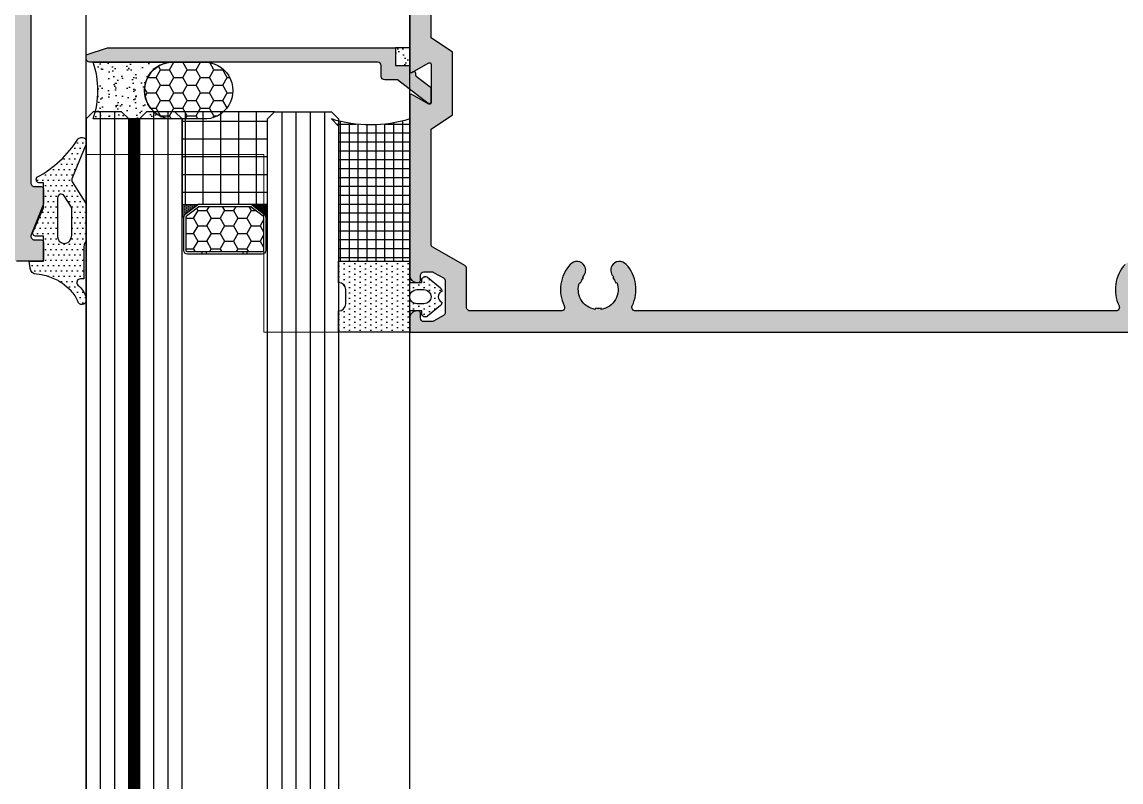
# Model space of a CAD drawing. Header units: millimetres. Extents: x 434053 to 1059003, y -2417481 to 936527.
# Drawn here: x 563154.7 to 563309.2, y -2238048.9 to -2237942 of the extents above; entities that cross this region are included whole.
import ezdxf

# ---------------------------------------------------------------- set-up
doc = ezdxf.new("R2010")
doc.units = ezdxf.units.MM
doc.header["$LTSCALE"] = 1000
doc.header["$MEASUREMENT"] = 0
doc.linetypes.add('DOTE', pattern=[2.4200000000000004, 2, -0.2, 0.02, -0.2])
doc.linetypes.add('HIDDEN', pattern=[9.524999999999999, 6.35, -3.175])
doc.layers.add('A-DETL-0001', color=4, linetype='Continuous', lineweight=15)
for name, color, linetype in [('DOTE', 16, 'DOTE'), ('ELASTOMER', 6, 'Continuous'), ('ELASTOMER-V', 241, 'Continuous'), ('EXTRUSION-V', 141, 'Continuous'), ('EXTRUSION1', 4, 'Continuous'), ('GLASS', 1, 'Continuous'), ('GLASS-V', 11, 'Continuous'), ('SFC-ELASTOMER', 6, 'Continuous'), ('SFC-ELASTOMER-V', 241, 'Continuous'), ('SILICONE', 8, 'Continuous'), ('SILICONE-V', 9, 'Continuous'), ('型材断面填充', 254, 'Continuous')]:
    doc.layers.add(name, color=color, linetype=linetype)

# ---------------------------------------------------------------- blocks, each defined once
blk = doc.blocks.new('20211008-LC04')
at = {"layer": '型材断面填充', "linetype": 'ByBlock'}
h = blk.add_hatch(color=256, dxfattribs=at)
edge = h.paths.add_edge_path(flags=16)
edge.add_line((139.7340438328574, 22.50000195260873), (139.7340438328574, -22.50000195260145))
edge.add_arc((139.2340438328574, -22.50000195260145), 0.5, -90, 0, ccw=False)
edge.add_line((139.2340438328574, -23.00000195260145), (2.5, -23.00000195260145))
edge.add_arc((2.5, -22.50000195260145), 0.5, 180, 270, ccw=False)
edge.add_line((2, -22.50000195260145), (2, 22.50000195260873))
edge.add_arc((2.5, 22.50000195260873), 0.5, 90, 180, ccw=False)
edge.add_line((2.5, 23.00000195260873), (139.2340438328574, 23.00000195260873))
edge.add_arc((139.2340438328574, 22.50000195260873), 0.5, 0, 90, ccw=False)
edge = h.paths.add_edge_path()
edge.add_line((143.6999999999425, 37.00000195266693), (142.7385164807092, 37.00000195255052))
edge.add_arc((142.7385164806874, 36.50000195257599), 0.4999999999745341, 89.99999999749872, 201.8014094837972)
edge.add_line((142.2742781352608, 36.31430661442937), (143.9785430072698, 32.05364443446524))
edge.add_arc((143.6999999999789, 31.94222723151688), 0.3000000000391237, 5.558376869885251e-09, 21.801409492028824, ccw=False)
edge.add_line((144.0000000000182, 31.94222723154598), (144.0000000000036, 29.79999695261722))
edge.add_arc((143.6999999999716, 29.79999695260267), 0.3000000000320142, -89.99999999444162, 2.7791884349426255e-09, ccw=False)
edge.add_line((143.7000000000007, 29.49999695257065), (142.7330229671097, 29.49999695262886))
edge.add_arc((142.7330229670806, 28.99999695261795), 0.5000000000109139, 89.99999999666495, 183.66193703806)
edge.add_line((142.2340438328574, 28.96806227523848), (142.2340438328574, 3.499999999934516))
edge.add_arc((142.7340438328574, 3.499999999934516), 0.5, 180, 270)
edge.add_line((142.7340438328574, 2.999999999934516), (154.9999999999964, 2.999999999938154))
edge.add_line((154.9999999999964, 2.999999999938154), (154.9999999999891, 5.499999999938154))
edge.add_line((154.9999999999891, 5.499999999938154), (152.799999999992, 5.499999999909051))
edge.add_arc((152.8000000000065, 5.799999999926513), 0.3000000000174623, 180, 269.99999999722075, ccw=False)
edge.add_line((152.4999999999891, 5.799999999926513), (152.4999999999891, 6.735424868817063))
edge.add_arc((152.7999999999847, 6.735424868824339), 0.2999999999956344, 97.18075578131072, 180.0000000013896, ccw=False)
edge.add_line((152.7624999999862, 7.033071891313739), (156.4374999999745, 7.496078370753821))
edge.add_arc((156.4999999999891, 6.999999999930878), 0.5000000000001641, 1.6675016922818031e-09, 97.18075578313659, ccw=False)
edge.add_line((156.9999999999891, 6.99999999994543), (156.9999999999964, 2.49999999994543))
edge.add_line((156.9999999999964, 2.49999999994543), (177.9999999999964, 2.499999999996362))
edge.add_line((177.9999999999964, 2.499999999996362), (177.9999999999891, 4.999999999996362))
edge.add_line((177.9999999999891, 4.999999999996362), (175.299999999992, 4.999999999996362))
edge.add_arc((175.2999999999847, 5.299999999991996), 0.2999999999956344, 180.0000000013896, 270.0000000013896, ccw=False)
edge.add_line((174.9999999999891, 5.29999999998472), (174.9999999999891, 6.231671842684591))
edge.add_arc((175.299999999992, 6.231671842702781), 0.3000000000029104, 96.37937020970242, 180.000000003474, ccw=False)
edge.add_line((175.2666666666519, 6.529814239704137), (179.4444446228626, 6.996904014962638))
edge.add_arc((179.4999999999745, 6.499999999996362), 0.5000000000156489, 8.33779267850332e-10, 96.37934963270061, ccw=False)
edge.add_line((179.9999999999891, 6.500000000003638), (179.9999999999964, 1.000000000003638))
edge.add_arc((179.0000000000036, 0.999999999996362), 0.999999999992724, -89.99999999958311, 4.16889633925166e-10, ccw=False)
edge.add_line((179.0000000000109, 3.637978807091713e-12), (142.7340438328429, 3.637978807091713e-12))
edge.add_arc((142.7340438328429, -0.499999999996362), 0.5, 90, 180)
edge.add_line((142.2340438328429, -0.499999999996362), (142.2340438328574, -28.9680622752312))
edge.add_arc((142.7330229670806, -28.99999695261067), 0.500000000009456, 176.33806296194, 270.0000000033351)
edge.add_line((142.7330229671097, -29.49999695262159), (143.7000000000007, -29.49999695256338))
edge.add_arc((143.6999999999716, -29.79999695259539), 0.3000000000320142, -2.7791884349426255e-09, 89.99999999444162, ccw=False)
edge.add_line((144.0000000000036, -29.79999695260994), (144.0000000000182, -31.94222723153871))
edge.add_arc((143.6999999999825, -31.94222723150961), 0.3000000000356522, 338.19859050771316, 359.99999999444157, ccw=False)
edge.add_line((143.9785430072698, -32.05364443445796), (142.2742781352608, -36.31430661442209))
edge.add_arc((142.7385164806874, -36.50000195256871), 0.499999999973781, 158.1985905162028, 270.0000000025013)
edge.add_line((142.7385164807092, -37.00000195254324), (143.6999999999425, -37.00000195265966))
edge.add_arc((143.6999999999935, -37.30000195265529), 0.2999999999956344, 1.2506518487498397e-08, 90.00000000972727, ccw=False)
edge.add_line((143.9999999999891, -37.30000195258981), (144.0000000000182, -39.70000195259854))
edge.add_arc((143.7000000000189, -39.70000195260218), 0.2999999999992724, -90.0000000006948, 6.947971087356564e-10, ccw=False)
edge.add_line((143.7000000000153, -40.00000195260145), (140.2340438328611, -40.00000195260145))
edge.add_arc((140.2340438328611, -39.50000195260145), 0.5, 180, 270, ccw=False)
edge.add_line((139.7340438328611, -39.50000195260145), (139.7340438328574, -25.50000195259054))
edge.add_arc((139.2340438328574, -25.50000195259054), 0.5, 0, 90)
edge.add_line((139.2340438328574, -25.00000195259054), (0, -25.00000195260145))
edge.add_line((0, -25.00000195260145), (0, 25.00000195260873))
edge.add_line((0, 25.00000195260873), (139.2340438328647, 25.00000195260873))
edge.add_arc((139.2340438328647, 25.50000195260873), 0.5, 270, 360)
edge.add_line((139.7340438328647, 25.50000195260873), (139.7340438328611, 39.50000195260145))
edge.add_arc((140.2340438328611, 39.50000195260145), 0.5, 90, 180, ccw=False)
edge.add_line((140.2340438328611, 40.00000195260145), (143.7000000000153, 40.00000195260873))
edge.add_arc((143.7000000000189, 39.70000195260945), 0.2999999999992724, -6.947971087356564e-10, 90.0000000006948, ccw=False)
edge.add_line((144.0000000000182, 39.70000195260582), (143.9999999999891, 37.30000195259709))
edge.add_arc((143.6999999999935, 37.30000195266257), 0.2999999999956344, 269.9999999902727, 359.99999998749354, ccw=False)
at = {"color": 0, "linetype": 'ByBlock'}
blk.add_lwpolyline([(142.2340438328429, -0.499999999996362), (142.2340438328574, -28.9680622752312, 0.4330595391105082), (142.7330229671097, -29.49999695262159), (143.7000000000007, -29.49999695256338, -0.4142135623588882), (144.0000000000036, -29.79999695260994), (144.0000000000182, -31.94222723153871, -0.09541457240141751), (143.9785430072698, -32.05364443445796), (142.2742781352608, -36.31430661442209, 0.5305984520671994), (142.7385164807092, -37.00000195254324), (143.6999999999425, -37.00000195265966, -0.4142135623588878), (143.9999999999891, -37.30000195258981), (144.0000000000182, -39.70000195259854, -0.4142135623801987), (143.7000000000153, -40.00000195260145), (140.2340438328611, -40.00000195260145, -0.4142135623729884)], format="xyb", dxfattribs=at)
blk = doc.blocks.new('1902-190121-05')
at = {"layer": 'SFC-ELASTOMER-V'}
h = blk.add_hatch(dxfattribs=at)
h.set_pattern_fill('DOTS', color=256, scale=12, style=0)
h.set_pattern_definition([(0, (-98970.10255684076, 48449.73687001361), (0.375, 0.75), [0, -0.75])])
edge = h.paths.add_edge_path(flags=16)
edge.add_arc((2.999999999985448, 3.791658648551673), 1.000000000015246, 340.0515564116253, 360.0000000004169)
edge.add_line((4, 3.791658648558951), (4, 7.216346523804531))
edge.add_arc((3, 7.216346523804531), 1, 0, 32.51252295697732)
edge.add_line((3.843273989798035, 7.753830456713329), (2.921636994899017, 9.199813226143304))
edge.add_arc((2.5, 8.931071259692542), 0.4999999999992967, 32.51252295662578, 180)
edge.add_line((2, 8.931071259692542), (2, 3.445267455579597))
edge.add_arc((2.945267455579596, 3.445267455586872), 0.9452674555795963, 180.0000000004409, 344.0436198039462)
edge.add_arc((7.699999999938881, 2.085786437615751), 3.999999999945567, 160.0515564106914, 164.0436198036153, ccw=False)
edge = h.paths.add_edge_path()
edge.add_line((5.700274632123183, -2.5), (5.200274632123182, -2.5))
edge.add_arc((5.200274632123182, -3), 0.5, 90, 226.5750977282379)
edge.add_line((4.856573014825698, -3.363137987907975), (5.062209703814004, -3.557768307342484))
edge.add_arc((2.810392732513719, -5.996731531093245), 3.319521242445166, 16.082535006494084, 47.284695968269205, ccw=False)
edge.add_line((6, -5.077151867197244), (6, -5.527873661361808))
edge.add_arc((5.410320230555952, -5.495178773468069), 0.5905854605270673, 194.2601061977674, 356.8264757791229, ccw=False)
edge.add_arc((1.382684606796829, -6.820965289363812), 3.651283331540185, 18.86014357712771, 46.15869214434805)
edge.add_line((3.911794761312193, -4.18743689697294), (2.694840154203119, -3.144319681021444))
edge.add_arc((6.849778326155501, 3.942639481640071), 8.215138549408584, 234.2773992741729, 239.61778233818382, ccw=False)
edge.add_line((2.053275226047844, -2.726847709789581), (0.4342153403558768, -2.061742001620586))
edge.add_arc((-1.814379726623883, -11.80565395856683), 9.999999999998288, 77.00538320812723, 85.15038797391819)
edge.add_arc((-0.8844323758821699, -0.8450336328387493), 0.9999999999970132, 188.5307656098657, 265.15038797390406, ccw=False)
edge.add_line((-1.873368728745844, -0.9933740857668452), (-2.022374841617419, 0))
edge.add_line((-2.022374841617419, 0), (0, 0))
edge.add_line((0, 0), (0, 3.5))
edge.add_line((0, 3.5), (-1, 3.5))
edge.add_arc((-1, 4), 0.5, 157.3801350519596, 270, ccw=False)
edge.add_line((-1.461538461531745, 4.192307692304892), (0, 7.5))
edge.add_line((0, 7.5), (0, 11))
edge.add_line((0, 11), (-0.5, 11))
edge.add_arc((-0.5, 11.5), 0.5, 143.130102353489, 270, ccw=False)
edge.add_arc((-8.48604476766195, 25.71938799749478), 15.85236378089338, 298.5903152219879, 327.3087335570696)
edge.add_arc((5.275992096416302, 16.88727938233205), 0.5000000004721561, 89.99999989828092, 147.308733456111, ccw=False)
edge.add_line((5.275992097303967, 17.38727938281227), (5.5, 17.38727938281227))
edge.add_arc((5.5, 16.88727938281227), 0.5, 0, 90, ccw=False)
edge.add_line((6, 16.88727938281227), (6, 16.57181067422061))
edge.add_arc((5.499999999985448, 16.57181067423517), 0.500000000014552, 337.765229581395, 359.9999999983325, ccw=False)
edge.add_line((5.962820559259852, 16.3826093795069), (4.010239718350931, 11.60624377280328))
edge.add_arc((4.473060277596232, 11.41704247808229), 0.4999999999842318, 157.7652295809047, 212.5125229568189)
edge.add_line((4.051423282711767, 11.14830051163881), (5.921636994899018, 8.214068468187177))
edge.add_arc((5.5, 7.945326501729141), 0.5000000000032073, -8.33779267850332e-10, 32.51252295732888, ccw=False)
edge.add_line((6, 7.945326501721864), (6, 2.985786437631758))
edge.add_arc((5.5, 2.985786437639034), 0.5, 323.13010235348895, 359.9999999991662, ccw=False)
edge.add_arc((6.700000000011643, 2.08578643763758), 1.000000000013095, 143.1301023548229, 180.0000000004169)
edge.add_line((5.699999999997088, 2.085786437630304), (5.699999999997088, -2.499999999992724))
at = {"color": 0, "linetype": 'ByBlock'}
blk.add_lwpolyline([(5.700274632123183, -2.5), (5.200274632123182, -2.5, 0.6781657042072787), (4.856573014825698, -3.363137987907975), (5.062209703814004, -3.557768307342484, -0.1369925665543304), (6, -5.077151867197244), (6, -5.527873661361808, -0.8583636528139141), (4.837932198410272, -5.640654293129045), (4.837932198410272, -5.640654293129045, 0.1196789164036482), (3.911794761312193, -4.18743689697294), (2.694840154203119, -3.144319681021444, -0.023306035294527), (2.053275226047844, -2.726847709789581), (0.434215340355877, -2.061742001620586, 0.0355542577770579), (-0.9689730441314168, -1.841453662447746, -0.3473545955404444), (-1.873368728745844, -0.9933740857668452), (-2.022374841617419, 0), (0, 0), (0, 3.5), (-1, 3.5, -0.5351837584879964), (-1.461538461531745, 4.192307692304892), (0, 7.5), (0, 11), (-0.5, 11, -0.6180339887539168), (-0.8999999999941792, 11.80000000000291, 0.125967746607834), (4.855195536176325, 17.15733540496876, -0.2554021300214613), (5.275992097303967, 17.38727938281227), (5.5, 17.38727938281227, -0.4142135623730951), (6, 16.88727938281227), (6, 16.57181067422061, -0.0973230273531179), (5.962820559259852, 16.3826093795069), (4.010239718350931, 11.60624377280328, 0.2435300941548702), (4.051423282711767, 11.14830051163881), (5.921636994899018, 8.214068468187177, -0.1428220295938806), (6, 7.945326501721864), (6, 2.985786437631758, -0.1622776601676325), (5.899999999994179, 2.685786437636124, 0.1622776601672591), (5.699999999997088, 2.085786437630304), (5.699999999997088, -2.499999999992724)], format="xyb", dxfattribs=at)
blk.add_lwpolyline([(3.940000000002328, 3.450484206368855, 0.0872619888188986), (4, 3.791658648558951), (4, 7.216346523804531, 0.1428220295893762), (3.843273989798035, 7.753830456713329), (2.921636994899017, 9.199813226143304, 0.7500537688432675), (2, 8.931071259692542), (2, 3.445267455579596, 0.8696209430341955), (3.854114949586802, 3.185408272176573, -0.0174204244168828)], format="xyb", close=True, dxfattribs=at)
blk = doc.blocks.new('20211011-LC03')
at = {"layer": '型材断面填充', "linetype": 'ByBlock'}
h = blk.add_hatch(color=256, dxfattribs=at)
edge = h.paths.add_edge_path()
edge.add_arc((3.270390053760032, 2.200003247972086), 0.1999999999991586, 269.9999999999653, 389.9999999965665)
edge.add_line((3.443595134522184, 2.300003247961286), (3.339094735798426, 2.481003248001798))
edge.add_arc((3.531352375437631, 2.592003247991786), 0.2219999999941796, 90.00000000189522, 209.9999999978836, ccw=False)
edge.add_line((3.531352375430288, 2.814003247985966), (3.813573580322554, 2.814003248015069))
edge.add_arc((3.813573580374838, 3.036003248020049), 0.22200000000498, 269.9999999865061, 322.4314079591565)
edge.add_line((3.98953610593162, 2.900647459071479), (5.496837764614611, 4.860139615368098))
edge.add_arc((5.671215042220319, 4.72600324798232), 0.2200000000014329, 89.99999999891031, 142.431407971839, ccw=False)
edge.add_line((5.671215042224503, 4.946003247983754), (7.639361378242029, 4.946003247983754))
edge.add_arc((7.639361378240009, 4.726003247986635), 0.2199999999971185, -37.56859203026619, 89.99999999947403, ccw=False)
edge.add_line((7.813738655837369, 4.591866880597081), (4.499334660926252, 0.2831416872068075))
edge.add_line((4.499334660926252, 0.2831416872068075), (4.499334660926252, -1.499992678509443))
edge.add_arc((3.999334660925926, -1.499992678509769), 0.500000000000326, -89.99990747224382, 3.728928277269006e-11, ccw=False)
edge.add_line((3.999335468382924, -1.999992678509443), (2.499999192543328, -1.999994293422787))
edge.add_arc((2.500000000000326, -2.499994293422461), 0.500000000000326, 90.00009252775627, 180.0000000000373)
edge.add_line((2, -2.499994293422787), (2.000011854172044, -43.00001866549428))
edge.add_arc((1.500011854172044, -43.00001866549428), 0.5, -90, 0, ccw=False)
edge.add_line((1.500011854172044, -43.50001866549428), (1.000011854172044, -43.50001866549428))
edge.add_line((1.000011854172044, -43.50001866549428), (1.438985054846853e-05, -40.50001866546518))
edge.add_line((1.438985054846853e-05, -40.50001866546518), (0, 0))
edge.add_line((0, 0), (2.499334660926252, 3.247972927056253e-06))
edge.add_line((2.499334660926252, 3.247972927056253e-06), (2.499334660926252, 2.000003247972927))
edge.add_line((2.499334660926252, 2.000003247972927), (3.270390053759911, 2.000003247972927))
at = {"color": 0, "linetype": 'ByBlock'}
blk.add_lwpolyline([(3.270390053759911, 2.000003247972927, 0.5773502691698529), (3.443595134522184, 2.300003247961286), (3.339094735798426, 2.481003248001798, -0.5773502691662875), (3.531352375430288, 2.814003247985966), (3.813573580322554, 2.814003248015069, 0.2328517585496297), (3.98953610593162, 2.900647459071479), (5.496837764614611, 4.860139615368098, -0.2328517585509097), (5.671215042224503, 4.946003247983754), (7.639361378242029, 4.946003247983754, -0.6222550571454836), (7.813738655837369, 4.591866880597081), (4.499334660926252, 0.2831416872068075), (4.499334660926252, -1.499992678509443, -0.4142130893760066), (3.999335468382924, -1.999992678509443), (2.499999192543328, -1.999994293422787, 0.4142130893760066), (2, -2.499994293422787), (2.000011854172044, -43.00001866549428, -0.4142135623730951), (1.500011854172044, -43.50001866549428), (1.000011854172044, -43.50001866549428), (1.438985054846853e-05, -40.50001866546518), (0, 0), (2.499334660926252, 3.247972927056253e-06), (2.499334660926252, 2.000003247972927)], format="xyb", close=True, dxfattribs=at)
blk = doc.blocks.new('*U555')
at = {"layer": 'ELASTOMER-V', "linetype": 'ByBlock'}
h = blk.add_hatch(dxfattribs=at)
h.set_pattern_fill('DOTS', color=256, scale=12, style=0)
h.set_pattern_definition([(0, (0, -2.000019868988602), (0.375, 0.75), [0, -0.75])])
edge = h.paths.add_edge_path()
edge.add_arc((0.9997912681061507, -14.81267845198454), 1.000052182993386, 0, 90)
edge.add_line((0.9997912681061507, -13.81262626899115), (-1.000313097880621, -13.81262626899115))
edge.add_arc((-1.000313097880621, -14.81267845198454), 1.000052182993386, 90, 180)
edge.add_line((-2.000365280874007, -14.81267845198454), (-5.000000000073101, -14.81267845198454))
edge.add_line((-5.000000000073101, -14.81267845198454), (-5.000000000076739, -4.812658582995937))
edge.add_line((-5.000000000076739, -4.812658582995937), (-2, -4.812658582995937))
edge.add_line((-2, -4.812658582995937), (-2, -3.11250000000291))
edge.add_line((-2, -3.11250000000291), (-2.350000000002183, -3.11250000000291))
edge.add_arc((-2.34999999999976, -2.612500000001841), 0.5000000000010694, 140.4654215854086, 269.9999999997224, ccw=False)
edge.add_line((-2.735620282557647, -2.294228107304662), (-1.24998938407748, -0.4942281073055028))
edge.add_arc((-0.8643691015187139, -0.8125000000001112), 0.5000000000001112, 90.00000000000051, 140.4654215857, ccw=False)
edge.add_line((-0.8643691015187187, -0.3125), (-0.75, -0.3124999999999998))
edge.add_arc((3.469446951953618e-17, 4.440892098500626e-16), 0.8125000000000001, 202.6198649480404, 337.3801350519596)
edge.add_line((0.75, -0.3125), (0.8643691015150807, -0.3125))
edge.add_arc((0.8643691015150929, -0.8124999999999791), 0.4999999999999791, 39.53457841442798, 90.00000000000142, ccw=False)
edge.add_line((1.249989384073046, -0.4942281073045933), (2.735620282560603, -2.294228107304662))
edge.add_arc((2.349999999999038, -2.612500000000107), 0.500000000002803, -90.00000000013472, 39.534578414169914, ccw=False)
edge.add_line((2.349999999997863, -3.11250000000291), (1.999999999999318, -3.11250000000291))
edge.add_line((1.999999999999318, -3.11250000000291), (1.999999999999318, -4.812658582995937))
edge.add_line((1.999999999999318, -4.812658582995937), (5.000000000079694, -4.812658582995937))
edge.add_line((5.000000000079694, -4.812658582995937), (5.000000000079694, -14.81267845198454))
edge.add_line((5.000000000079694, -14.81267845198454), (1.999843451099537, -14.81267845198454))
edge = h.paths.add_edge_path(flags=16)
edge.add_line((0.9999999999996589, -2.8125), (0.9999999999996589, -3.8125))
edge.add_arc((-3.410605131648481e-13, -3.8125), 1, -180, 0, ccw=False)
edge.add_line((-1.000000000000341, -3.8125), (-1.000000000000341, -2.8125))
edge.add_arc((-3.410605131648481e-13, -2.8125), 1, 0, 180, ccw=False)
at = {"color": 0, "linetype": 'ByBlock'}
for points in [[(1.999843451099537, -14.81267845198454, 0.414213562373095), (0.9997912681061507, -13.81262626899115), (-1.000313097880621, -13.81262626899115, 0.414213562373095), (-2.000365280874007, -14.81267845198454), (-5.000000000073101, -14.81267845198454), (-5.000000000076739, -4.812658582995937), (-2, -4.812658582995937), (-2, -3.11250000000291), (-2.350000000002183, -3.11250000000291, -0.634218949713358), (-2.735620282557647, -2.294228107304662), (-1.24998938407748, -0.4942281073055027, -0.2238262200734478), (-0.8643691015187187, -0.3125), (-0.75, -0.3124999999999998, 0.6666666666666664), (0.75, -0.3125), (0.8643691015150807, -0.3125, -0.2238262200728703), (1.249989384073046, -0.4942281073045933), (2.735620282560603, -2.294228107304662, -0.6342189497133012), (2.349999999997863, -3.11250000000291), (1.999999999999318, -3.11250000000291), (1.999999999999318, -4.812658582995937), (5.000000000079694, -4.812658582995937), (5.000000000079694, -14.81267845198454)], [(0.9999999999996589, -2.8125), (0.9999999999996589, -3.8125, -0.9999999999999998), (-1.000000000000341, -3.8125), (-1.000000000000341, -2.8125, -0.9999999999999998)]]:
    blk.add_lwpolyline(points, format="xyb", close=True, dxfattribs=at)
blk = doc.blocks.new('20221206.181636')
at = {"layer": '型材断面填充', "linetype": 'ByBlock'}
h = blk.add_hatch(color=256, dxfattribs=at)
edge = h.paths.add_edge_path()
edge.add_line((200.0000184336095, 100), (55.22454548010137, 99.99999999973625))
edge.add_line((55.22454548010137, 99.99999999973625), (45.5000234983163, 100.0001357496076))
edge.add_line((45.5000234983163, 100.0001357496076), (45.49999841416138, 98.00014829177962))
edge.add_arc((46.49999841407113, 98.00013574964692), 0.9999999999883994, 179.9992813887297, 270.0000000035036)
edge.add_line((46.49999841413228, 97.00013574965851), (46.70002349838614, 97.00013574967306))
edge.add_arc((46.70002349837159, 97.30013574967597), 0.3000000000029104, 270.0000000027792, 359.9999999986104)
edge.add_line((47.0000234983745, 97.3001357496687), (47.0000234983745, 98.00013574967306))
edge.add_arc((47.50002349837087, 98.00013574966943), 0.499999999996362, 89.99999999958311, 179.9999999995831, ccw=False)
edge.add_line((47.5000234983745, 98.50013574966579), (48.61724127980415, 98.50013574966579))
edge.add_arc((48.61724127980613, 98.00013574966358), 0.5000000000022027, 60.25511870369053, 90.00000000022709, ccw=False)
edge.add_line((48.86531074898085, 98.43425732073047), (50.2480929675512, 97.64409605298897))
edge.add_arc((50.00002349837145, 97.209974481924), 0.5000000000030458, -3.8272673918982036e-10, 60.25511870308168, ccw=False)
edge.add_line((50.5000234983745, 97.20997448192065), (50.5000234983745, 92.79029701743639))
edge.add_arc((50.00002349837331, 92.79029701744108), 0.5000000000011937, 299.74488129679435, 359.9999999994626, ccw=False)
edge.add_line((50.2480929675512, 92.35617544637716), (48.86531074898085, 91.56601417860293))
edge.add_arc((48.61724127980943, 92.00013574964359), 0.499999999977803, 269.999999999395, 299.7448812974721, ccw=False)
edge.add_line((48.61724127980415, 91.50013574966579), (47.5000234983745, 91.50013574968034))
edge.add_arc((47.50002349837815, 92.00013574968399), 0.5000000000036522, 180.0000000027113, 269.9999999995823, ccw=False)
edge.add_line((47.0000234983745, 92.00013574966033), (47.0000234983454, 92.7001357497229))
edge.add_arc((46.70002349837354, 92.70013574971576), 0.2999999999718597, 1.365178884203702e-09, 90.00000000315104)
edge.add_line((46.70002349835704, 93.00013574968762), (46.49999841401586, 93.00013574967306))
edge.add_arc((46.49999841408479, 92.00013574966208), 1.000000000010985, 90.00000000394898, 179.9999576793159)
edge.add_line((45.49999841407407, 92.00013648829736), (45.49997551640263, 61.00000624821041))
edge.add_line((45.49997551640263, 61.00000624821041), (0.4999999305873644, 60.9999999999709))
edge.add_arc((0.5000000000163642, 60.49999999998364), 0.4999999999872577, 90.00000795597734, 180.0000000002101)
edge.add_line((2.91038304567337e-11, 60.49999999998181), (0, 53.99999999997272))
edge.add_arc((0.4999999999997899, 53.99999999997068), 0.4999999999997899, 179.9999999997671, 270.000000000024)
edge.add_line((0.5, 53.4999999999709), (4.5, 53.4999999999709))
edge.add_arc((4.5, 53.9999999999709), 0.5, 270, 360)
edge.add_line((5, 53.9999999999709), (5, 54.9999999999709))
edge.add_arc((4.5, 54.9999999999709), 0.5, 0, 90)
edge.add_line((4.5, 55.4999999999709), (2.5, 55.4999999999709))
edge.add_arc((2.5, 55.9999999999709), 0.5, 180, 270, ccw=False)
edge.add_line((2, 55.9999999999709), (2, 57.4999999999709))
edge.add_arc((2.5, 57.4999999999709), 0.5, 90, 180, ccw=False)
edge.add_line((2.5, 57.9999999999709), (22, 57.9999999999709))
edge.add_arc((22, 57.4999999999709), 0.5, 0, 90, ccw=False)
edge.add_line((22.5, 57.4999999999709), (22.5, 52.9999999999709))
edge.add_arc((23, 52.9999999999709), 0.5, 180, 270)
edge.add_line((23, 52.4999999999709), (27, 52.4999999999709))
edge.add_arc((27, 52.9999999999709), 0.5, 270, 360)
edge.add_line((27.5, 52.9999999999709), (27.5, 53.9999999999709))
edge.add_arc((27, 53.9999999999709), 0.5, 0, 90)
edge.add_line((27, 54.4999999999709), (25, 54.4999999999709))
edge.add_arc((25, 54.9999999999709), 0.5, 180, 270, ccw=False)
edge.add_line((24.5, 54.9999999999709), (24.5, 57.49999999996362))
edge.add_arc((25.00000000000902, 57.4999999999619), 0.5000000000090168, 90.00001743002179, 179.999999999803, ccw=False)
edge.add_line((24.99999984790338, 57.9999999999709), (44.99999984784517, 58.0000060842649))
edge.add_arc((44.99999999994964, 57.50000608427275), 0.4999999999921645, 8.959345507264516e-06, 90.00001742988752, ccw=False)
edge.add_line((45.49999999994179, 57.50000616245779), (45.50000324792927, 36.72961575041154))
edge.add_arc((45.7000032479167, 36.72961578168416), 0.1999999999874358, 180.0000089589457, 299.1177374151808)
edge.add_line((45.79732441916713, 36.55489145704269), (48.20268181120628, 37.89467170318312))
edge.add_arc((48.30000298245677, 37.71994737854173), 0.1999999999874022, -4.153430478481823e-05, 119.1177374152112, ccw=False)
edge.add_line((48.50000298244413, 37.71994723355965), (48.49999903907883, 32.28005852942806))
edge.add_arc((48.29999903907417, 32.28005867440795), 0.2000000000047094, 240.8822625836803, 359.9999584663201, ccw=False)
edge.add_line((48.20267786781187, 32.10533434975332), (45.79730250569992, 33.4451246052231))
edge.add_arc((45.69998133443774, 33.27040028056825), 0.2000000000048336, 60.88226258374203, 180.0000423204423)
edge.add_line((45.49998133443296, 33.27040013284204), (45.49999999994179, 7.999999261310222))
edge.add_arc((46.49999999995243, 7.999999999945424), 1.000000000010909, 180.0000423206797, 269.9999999960555)
edge.add_line((46.49999999988358, 6.999999999934516), (46.70002508422476, 6.999999999919964))
edge.add_arc((46.70002508424126, 7.299999999891822), 0.2999999999718579, 269.9999999968489, 359.9999999986351)
edge.add_line((47.00002508421312, 7.299999999884676), (47.00002508424222, 7.999999999947249))
edge.add_arc((47.50002508424587, 7.999999999923594), 0.5000000000036451, 90.00000000041769, 179.9999999972893, ccw=False)
edge.add_line((47.50002508424222, 8.49999999992724), (48.61724286567187, 8.499999999941792))
edge.add_arc((48.61724286567716, 7.999999999964005), 0.4999999999777875, 60.25511870252768, 90.00000000060578, ccw=False)
edge.add_line((48.86531233484857, 8.434121571004653), (50.24809455341892, 7.643960303230415))
edge.add_arc((50.00002508424103, 7.209838732166508), 0.5000000000011957, 5.367724043026101e-10, 60.25511870320531, ccw=False)
edge.add_line((50.50002508424222, 7.209838732171193), (50.50002508424222, 2.790161267686926))
edge.add_arc((50.00002508423917, 2.790161267683594), 0.5000000000030553, -60.25511870308139, 3.8181724448804744e-10, ccw=False)
edge.add_line((50.24809455341892, 2.356039696618609), (48.86531233484857, 1.565878428877113))
edge.add_arc((48.61724286567386, 1.999999999943986), 0.5000000000021918, 269.999999999772, 299.74488129630936, ccw=False)
edge.add_line((48.61724286567187, 1.499999999941792), (47.50002508424222, 1.499999999941792))
edge.add_arc((47.50002508423859, 1.999999999938156), 0.4999999999963636, 180.0000000004171, 270.0000000004169, ccw=False)
edge.add_line((47.00002508424222, 1.999999999934516), (47.00002508424222, 2.699999999938882))
edge.add_arc((46.70002508423931, 2.699999999931607), 0.3000000000029104, 1.389351099641292e-09, 89.9999999972208)
edge.add_line((46.70002508425387, 2.999999999934516), (46.5, 2.999999999949068))
edge.add_arc((46.49999999993885, 1.999999999960669), 0.9999999999883991, 89.9999999964964, 180.0007186112706)
edge.add_line((45.5000000000291, 1.999987457827956), (45.50002508418402, 0))
edge.add_line((45.50002508418402, 0), (200.0000184336095, 0))
edge.add_line((200.0000184336095, 0), (200.0000184336095, 100))
edge = h.paths.add_edge_path(flags=16)
edge.add_line((48.49999999982538, 87.90201185841397), (53.24809296740568, 90.61520783986998))
edge.add_arc((53.00002349822884, 91.04932941093327), 0.5000000000001357, 299.7448812967253, 359.9999999999512)
edge.add_line((53.50002349822898, 91.04932941093284), (53.50002349822898, 96.50013574954573))
edge.add_arc((54.00002349822911, 96.5001357495456), 0.5000000000001279, 90.00000000001472, 179.9999999999853, ccw=False)
edge.add_line((54.00002349822898, 97.00013574954573), (61.30376092594815, 97.00013574954937))
edge.add_line((61.30376092594815, 97.00013574954937), (66.76647223881446, 97.00000000006185))
edge.add_arc((66.76647223885266, 96.50000000066514), 0.4999999993967066, -25.533228976475527, 90.00000000437728, ccw=False)
edge.add_arc((72.00001788013991, 93.99999999800305), 5.299999999978058, 154.4667710238551, 222.0225913317325)
edge.add_arc((68.99135009696991, 91.28883453454222), 1.250000000009194, 222.0225913317416, 330.0000000004147)
edge.add_arc((68.99135009699722, 91.28883453455977), 1.249999999994311, 329.999999999092, 402.0225913387438)
edge.add_arc((72.0000178799231, 93.99999999850806), 2.800000000119524, 218.5196242639664, 222.0225913393523, ccw=False)
edge.add_line((69.80931217467878, 92.25620857930699), (69.92667140890262, 92.3496259767453))
edge.add_arc((72.00001788009503, 93.99999999809309), 2.649999999989751, 201.4803757469477, 218.519624255144, ccw=False)
edge.add_line((69.53407881630119, 93.02961629377751), (69.39449735987, 92.97468891428798))
edge.add_arc((72.00001788012732, 93.99999999805928), 2.79999999999754, 98.5196242543247, 201.4803757461361, ccw=False)
edge.add_line((71.58520306530409, 96.76910250056608), (71.60742528754054, 96.62075772363823))
edge.add_arc((72.00001788012742, 93.99999999811077), 2.649999999936981, 81.48037574577768, 98.51962425422232, ccw=False)
edge.add_line((72.3926104727143, 96.62075772363823), (72.41483269495075, 96.76910250055153))
edge.add_arc((72.00001788016417, 93.99999999805377), 2.799999999983175, -21.48037574581059, 81.4803757463896, ccw=False)
edge.add_line((74.60553840041393, 92.97468891430253), (74.46595694395364, 93.02961629378115))
edge.add_arc((72.00001788016172, 93.99999999808678), 2.649999999984321, 321.48037574493685, 338.51962425323717, ccw=False)
edge.add_line((74.07336435135221, 92.3496259767453), (74.19072358557605, 92.25620857930699))
edge.add_arc((72.0000178801691, 93.99999999741938), 2.799999999568754, 317.9774086745673, 321.4803757555358, ccw=False)
edge.add_arc((75.00868566327472, 91.28883453450905), 1.249999999983775, 137.9774086709351, 209.9999999985025)
edge.add_arc((75.00868566327794, 91.28883453457274), 1.250000000018409, 210.0000000009569, 317.9774086802239)
edge.add_arc((72.00001787999834, 93.99999999699082), 5.299999999370669, 317.9774086802571, 385.5332289806431)
edge.add_arc((77.23356352108868, 96.50000000005743), 0.5000000000007839, 89.99999999971988, 205.5332289803474, ccw=False)
edge.add_line((77.23356352109113, 97.00000000005821), (144.7664727932715, 97.00000000006912))
edge.add_arc((144.7664727932686, 96.50000000067878), 0.4999999993903401, -25.533228994957483, 89.99999999966133, ccw=False)
edge.add_arc((150.0000184337556, 93.9999999963316), 5.299999999988656, 154.4667710054321, 222.0225913318175)
edge.add_arc((146.9913506505829, 91.28883453285852), 1.250000000009587, 222.0225913317674, 330.0000000003895)
edge.add_arc((146.9913506506106, 91.28883453287543), 1.249999999994037, 329.9999999990825, 402.0225913387528)
edge.add_arc((150.0000184335258, 93.99999999681488), 2.800000000105918, 218.519624263958, 222.0225913393609, ccw=False)
edge.add_line((147.8093127282918, 92.2562085776226), (147.9266719625157, 92.34962597506092))
edge.add_arc((150.0000184337081, 93.9999999964087), 2.649999999989761, 201.4803757469476, 218.5196242551439, ccw=False)
edge.add_line((147.5340793699143, 93.02961629209312), (147.3944979134831, 92.9746889126036))
edge.add_arc((150.0000184337404, 93.9999999963749), 2.799999999997527, 98.51962425432441, 201.4803757461362, ccw=False)
edge.add_line((149.5852036189171, 96.7691024988817), (149.6074258411536, 96.62075772195385))
edge.add_arc((150.000018433755, 93.99999999632924), 2.65000000003521, 81.48037574577779, 98.51962425422221, ccw=False)
edge.add_line((150.3926110263565, 96.62075772195385), (150.4148332485638, 96.76910249886714))
edge.add_arc((150.0000184337772, 93.99999999636938), 2.799999999983175, -21.48037574581059, 81.4803757463896, ccw=False)
edge.add_line((152.605538954027, 92.97468891261815), (152.4659574975667, 93.02961629209676))
edge.add_arc((150.0000184337716, 93.99999999640421), 2.649999999987922, 321.48037574494856, 338.5196242532256, ccw=False)
edge.add_line((152.0733649049653, 92.34962597506092), (152.1907241392182, 92.2562085776226))
edge.add_arc((150.0000184337784, 93.99999999650024), 2.800000000071049, 317.97740866505546, 321.48037574370323, ccw=False)
edge.add_arc((153.0086862168817, 91.28883453283623), 1.249999999984306, 137.977408666508, 209.9999999991005)
edge.add_arc((153.0086862168799, 91.28883453287473), 1.250000000001984, 210.0000000006703, 317.9774086798258)
edge.add_arc((150.0000184336058, 93.9999999953268), 5.29999999937296, 317.9774086798507, 385.5332289988019)
edge.add_arc((155.2335640739135, 96.50000000005383), 0.5000000000080136, 89.99999999943981, 205.5332289982062, ccw=False)
edge.add_line((155.2335640739184, 97.00000000006185), (196.500018433464, 97.00000000006185))
edge.add_arc((196.500018433464, 96.50000000006185), 0.5, 0, 90, ccw=False)
edge.add_line((197.000018433464, 96.50000000006185), (197.000018433464, 3.500000000061846))
edge.add_arc((196.500018433464, 3.500000000061846), 0.5, -90, 0, ccw=False)
edge.add_line((196.500018433464, 3.000000000061846), (155.2335640739184, 3.000000000061846))
edge.add_arc((155.2335640739125, 3.500000000069789), 0.500000000007943, 154.4667710015492, 270.00000000067416, ccw=False)
edge.add_arc((150.0000184336194, 6.000000004829181), 5.299999999373809, 334.4667710008374, 402.0225913199094)
edge.add_arc((153.0086862169058, 8.711165467269279), 1.250000000001769, 42.02259131994037, 149.9999999990511)
edge.add_arc((153.0086862169071, 8.711165467298216), 1.249999999988465, 150.000000000231, 222.0225913319638)
edge.add_arc((150.0000184337169, 6.000000003701236), 2.80000000008659, 38.51962425467542, 42.02259133341738, ccw=False)
edge.add_line((152.1907241392182, 7.743791422526556), (152.0733649049944, 7.65037402508824))
edge.add_arc((150.0000184337876, 6.000000003742536), 2.649999999999717, 21.480375746645507, 38.519624254915016, ccw=False)
edge.add_line((152.4659574975958, 6.970383708048757), (152.605538954027, 7.025311087531009))
edge.add_arc((150.0000184337836, 6.000000003770254), 2.799999999980733, -81.48037574591172, 21.480375746039613, ccw=False)
edge.add_line((150.4148332485929, 3.230897501278378), (150.3926110263565, 3.379242278191668))
edge.add_arc((150.000018433755, 6.000000003809008), 2.650000000028016, 261.4803757457545, 278.5196242542455, ccw=False)
edge.add_line((149.6074258411536, 3.379242278191668), (149.5852036189463, 3.230897501263826))
edge.add_arc((150.0000184337545, 6.000000003780002), 2.800000000004601, 158.519624254287, 261.48037574600653, ccw=False)
edge.add_line((147.3944979134831, 7.025311087534647), (147.5340793699434, 6.970383708052395))
edge.add_arc((150.0000184337653, 6.000000003720581), 2.650000000021863, 141.48037574496, 158.5196242529483, ccw=False)
edge.add_line((147.9266719625448, 7.650374025084602), (147.8093127283209, 7.743791422522918))
edge.add_arc((150.0000184335651, 6.000000003595773), 2.799999999948826, 137.9774086627407, 141.4803757404175, ccw=False)
edge.add_arc((146.9913506506266, 8.711165467282395), 1.249999999999231, 317.9774086658655, 390.0000000001288)
edge.add_arc((146.9913506506079, 8.711165467290904), 1.250000000011223, 29.99999999936114, 137.9774086678673)
edge.add_arc((150.000018433748, 6.000000003817318), 5.299999999966469, 137.977408667857, 205.5332289949847)
edge.add_arc((144.7664727933004, 3.499999999445752), 0.499999999387541, -89.99999999997073, 25.53322899500381, ccw=False)
edge.add_line((144.7664727933006, 3.000000000058208), (77.23356352112023, 3.000000000061846))
edge.add_arc((77.23356352111958, 3.500000000064302), 0.5000000000024563, 154.4667710197261, 270.0000000000749, ccw=False)
edge.add_arc((72.00001788001971, 6.00000000310697), 5.299999999367258, 334.4667710196279, 402.0225913200472)
edge.add_arc((75.00868566327976, 8.711165465537206), 1.250000000021392, 42.02259132005207, 149.9999999989725)
edge.add_arc((75.0086856632718, 8.711165465586246), 1.249999999989987, 150.0000000007368, 222.022591333566)
edge.add_arc((72.00001788014038, 6.000000001701794), 2.800000000233814, 38.519624259660986, 42.02259133787783, ccw=False)
edge.add_line((74.19072358560516, 7.74379142080943), (74.07336435138131, 7.650374023367476))
edge.add_arc((72.00001788018494, 6.000000002022602), 2.649999999991039, 21.48037574678449, 38.51962425504138, ccw=False)
edge.add_line((74.46595694398275, 6.970383706331631), (74.60553840041393, 7.025311085810245))
edge.add_arc((72.00001788018145, 6.000000002045846), 2.799999999971911, -81.48037574611038, 21.480375746190816, ccw=False)
edge.add_line((72.41483269497985, 3.230897499561252), (72.3926104727434, 3.379242276474542))
edge.add_arc((72.00001788014197, 6.000000002090651), 2.650000000026798, 261.4803757457505, 278.5196242542495, ccw=False)
edge.add_line((71.60742528754054, 3.379242276474542), (71.58520306533319, 3.2308974995467))
edge.add_arc((72.00001788014146, 6.000000002062876), 2.800000000004601, 158.519624254287, 261.48037574600653, ccw=False)
edge.add_line((69.39449735987, 7.025311085817521), (69.53407881630119, 6.970383706335269))
edge.add_arc((72.00001788013772, 6.000000001906313), 2.650000000070989, 141.480375743121, 158.5196242511092, ccw=False)
edge.add_line((69.92667140893172, 7.650374023367476), (69.80931217467878, 7.743791420805792))
edge.add_arc((72.00001787994414, 6.000000001430257), 2.800000000244631, 137.9774086584496, 141.4803757335085, ccw=False)
edge.add_arc((68.99135009700183, 8.711165465546273), 1.249999999993692, 317.9774086609726, 390.0000000012809)
edge.add_arc((68.99135009698256, 8.711165465577487), 1.249999999994773, 29.99999999960018, 137.9774086678655)
edge.add_arc((72.00001788013991, 6.000000002087313), 5.299999999973884, 137.9774086678477, 205.5332289760504)
edge.add_arc((66.76647223886624, 3.499999999437773), 0.4999999993832083, -89.99999999926388, 25.533228976850125, ccw=False)
edge.add_line((66.76647223887267, 3.00000000005457), (54.00002508409671, 3.000000000061846))
edge.add_arc((54.00002508409685, 3.500000000061988), 0.5000000000001426, 180.0000000000163, 269.99999999998374, ccw=False)
edge.add_line((53.50002508409671, 3.500000000061846), (53.50002508409671, 8.950806338674738))
edge.add_arc((53.00002508409651, 8.950806338674273), 0.5000000000001918, 5.33315408987598e-11, 60.25511870327199)
edge.add_line((53.2480945532734, 9.384927909737598), (48.75193053064868, 11.95416449408367))
edge.add_arc((48.99999999981147, 12.38828606513881), 0.4999999999860932, 180.0000000009913, 240.2551187042092, ccw=False)
edge.add_line((48.49999999982538, 12.38828606513016), (48.49999999982538, 28.58005838450481))
edge.add_line((48.49999999982538, 28.58005838450481), (51.49999889396713, 30.58005556228454))
edge.add_line((51.49999889396713, 30.58005556228454), (51.500003127323, 39.41994737859932))
edge.add_line((51.500003127323, 39.41994737859932), (48.49999999982538, 41.41994737859932))
edge.add_line((48.49999999982538, 41.41994737859932), (48.49999999982538, 87.90201185841397))
for points in [[(45.49999999994179, 57.50000616245779), (45.50000324792927, 36.72961575041154, 0.5722287790754478), (45.79732441916713, 36.55489145704269), (48.20268181120628, 37.89467170318312, -0.5722290715363418), (48.50000298244413, 37.71994723355965), (48.49999903907883, 32.28005852942806, -0.5722285904067478), (48.20267786781187, 32.10533434975332), (45.79730250569992, 33.4451246052231, 0.5722290760957687), (45.49998133443296, 33.27040013284204), (45.49999999994179, 7.999999261310222, 0.4142133460117061), (46.49999999988358, 6.999999999934516), (46.70002508422476, 6.999999999919964, 0.4142135623822284), (47.00002508421312, 7.299999999884676), (47.00002508424222, 7.999999999947249, -0.4142135623571013), (47.50002508424222, 8.49999999992724), (48.61724286567187, 8.499999999941792, -0.1305202039207947), (48.86531233484857, 8.434121571004653), (50.24809455341892, 7.643960303230415, -0.2691426359061027), (50.50002508424222, 7.209838732171193), (50.50002508424222, 2.790161267686926, -0.269142635909823), (50.24809455341892, 2.356039696618609), (48.86531233484857, 1.565878428877113, -0.1305202039139574), (48.61724286567187, 1.499999999941792), (47.50002508424222, 1.499999999941792, -0.4142135623730931), (47.00002508424222, 1.999999999934516), (47.00002508424222, 2.699999999938882, 0.414213562351787), (46.70002508425387, 2.999999999934516), (46.5, 2.999999999949068, 0.4142172359013979), (45.5000000000291, 1.999987457827956), (45.50002508418402, 0), (200.0000184336095, 0)], [(146.0627494829532, 9.5479449313425, 0.3036126777841239), (145.2176405204227, 3.715517240962072, -0.5516495923832715), (144.7664727933006, 3.000000000058208), (77.23356352112023, 3.000000000061846, -0.551649592300044), (76.78239579338697, 3.715517241729685, 0.3036126776568444), (75.9372868311184, 9.547944929399819, 0.5094012912893673), (73.92615390854189, 9.33616546556732, 0.3250286796674943), (74.08008449565386, 7.874386001525636, -0.01528576763953105), (74.19072358560516, 7.74379142080943), (74.07336435138131, 7.650374023367476, -0.07448503859052735), (74.46595694398275, 6.970383706331631), (74.60553840041393, 7.025311085810245, -0.4821316613310349), (72.41483269497985, 3.230897499561252), (72.3926104727434, 3.379242276474542, -0.07448503859158971), (71.60742528754054, 3.379242276474542), (71.58520306533319, 3.2308974995467, -0.4821316613279062), (69.39449735987, 7.025311085817521), (69.53407881630119, 6.970383706335269, -0.07448503858934878), (69.92667140893172, 7.650374023367476), (69.80931217467878, 7.743791420805792, -0.01528576762574897), (69.91995126454276, 7.874386001394669, 0.3250286797035732), (70.07388185171294, 9.33616546556732, 0.5094012912308112), (68.06274892934016, 9.547944929618097, 0.3036126776939362), (67.21763996605296, 3.715517240809277, -0.5516495922759427), (66.76647223887267, 3.00000000005457), (54.00002508409671, 3.000000000061846, -0.4142135623729281), (53.50002508409671, 3.500000000061846), (53.50002508409671, 8.950806338674738, 0.2691426359086769), (53.2480945532734, 9.384927909737598), (48.75193053064868, 11.95416449408367, -0.269142635908676), (48.49999999982538, 12.38828606513016), (48.49999999982538, 28.58005838450481), (51.49999889396713, 30.58005556228454), (51.500003127323, 39.41994737859932), (48.49999999982538, 41.41994737859932), (48.49999999982538, 87.90201185841397)]]:
    blk.add_lwpolyline(points, format="xyb")
blk = doc.blocks.new('*U425')
at = {"layer": 'GLASS-V'}
h = blk.add_hatch(dxfattribs=at)
h.set_pattern_fill('HONEY', color=256, scale=10, angle=90.00000000005129, style=0)
h.set_pattern_definition([(90, (-8261.037964080388, 34583.19708774189), (1.082531749998322, 1.875000000000968), [1.25, -2.5]), (330.0000000000513, (-8261.037964080388, 34583.19708774189), (1.0825317570975, -1.874999995902255), [1.249999999999999, -2.499999999999999]), (30.00000000005117, (-8261.037964080388, 34583.19708774189), (2.165063507095822, 4.098712834856191e-09), [-2.5, 1.25])])
edge = h.paths.add_edge_path()
edge.add_arc((14.79910929997827, 12.25000000001327), 0.1999999999812534, 218.0000000213002, 270.000000021352, ccw=False)
edge.add_line((14.64150714931748, 12.12686770490109), (13.34239784976671, 13.78965178224462))
edge.add_arc((13.50000000039878, 13.91278407727521), 0.1999999999083822, 180.000000015861, 218.0000000079473, ccw=False)
edge.add_line((13.3000000004904, 13.91278407721984), (13.29999999999927, 17.49999999999272))
edge.add_line((13.29999999999927, 17.49999999999272), (13.30000000049768, 21.08721592276561))
edge.add_arc((13.5000000005751, 21.08721592276845), 0.2000000000774289, 142.0000000087279, 180.0000000008142, ccw=False)
edge.add_line((13.34239784977399, 21.21034821785724), (14.64150714932475, 22.87313229507708))
edge.add_arc((14.79910930010489, 22.75000000002311), 0.2000000000394618, 90.00000001283718, 142.0000000128887, ccw=False)
edge.add_line((14.79910930006008, 22.95000000006257), (19.5, 22.9500000000553))
edge.add_arc((19.49999999997081, 22.75000000001447), 0.2000000000408306, -8.31317947813659e-09, 89.99999999163788, ccw=False)
edge.add_line((19.70000000001164, 22.74999999998545), (19.70000000000437, 12.24999999998545))
edge.add_arc((19.50000000002174, 12.25000000001464), 0.199999999982623, 269.99999999168676, 359.99999999163794, ccw=False)
edge.add_line((19.49999999999272, 12.05000000003201), (14.79910930005281, 12.05000000003201))
at = {"layer": 'SILICONE'}
h = blk.add_hatch(dxfattribs=at)
h.set_pattern_fill('DOTS', color=256, scale=3, angle=180.0000000000513, style=0)
h.set_pattern_definition([(180.0000000000513, (-2314.462927372681, 32414.28559859428), (-0.09374999999983223, -0.1875000000000839), [0, -0.1875])])
edge = h.paths.add_edge_path()
edge.add_arc((-1.941122037311656, 22.29360796127968), 14.98974681236925, -4.61622269054061, 4.616222691750124, ccw=False)
edge.add_arc((13.47346561249102, 21.09635244526662), 0.4735537580721675, 140.894493704969, 181.1055062821419, ccw=False)
edge.add_line((13.10599462369282, 21.39504666043649), (14.40510392324359, 23.05783073766361))
edge.add_arc((14.79910930004684, 22.74999999998005), 0.5000000000126767, 89.99999999806562, 141.9999999981204, ccw=False)
edge.add_line((14.79910930006372, 23.24999999999272), (14.79910930006372, 23.49999999999272))
edge.add_line((14.79910930006372, 23.49999999999272), (13.0000000004693, 23.49999999999272))
h = blk.add_hatch(dxfattribs=at)
h.set_pattern_fill('DOTS', color=256, scale=3, angle=270.0000000000513, style=0)
h.set_pattern_definition([(270, (-2314.462927372681, 32414.28559859428), (0.1875000000000839, -0.09374999999983223), [0, -0.1875])])
edge = h.paths.add_edge_path()
edge.add_arc((-1.941122037320786, 12.70639203884472), 14.98974681236928, 355.3837773081634, 364.6162226904543)
edge.add_arc((13.47346561248374, 13.90364755483525), 0.4735537580721675, 178.8944937178581, 219.105506295031)
edge.add_line((13.10599462368555, 13.60495333966537), (14.40510392323631, 11.94216926231456))
edge.add_arc((14.79910930003028, 12.24999999999803), 0.50000000000531, 218.0000000025261, 270.0000000025807)
edge.add_line((14.79910930005281, 11.74999999999272), (14.79910930005281, 11.49999999999272))
edge.add_line((14.79910930005281, 11.49999999999272), (13.00000000045839, 11.50000000010914))
at = {"layer": 'SILICONE-V'}
h = blk.add_hatch(dxfattribs=at)
h.set_pattern_fill('ANSI37', color=256, scale=20, angle=135.0000000000513, style=0)
h.set_pattern_definition([(180.0000000000513, (-8259.037964080173, 34605.19708774189), (2.236993838300213e-12, -2.5), []), (270, (-8259.037964080173, 34605.19708774189), (2.5, 2.236993838300213e-12), [])])
edge = h.paths.add_edge_path()
edge.add_line((-1.178588718175888e-06, 24.49999986984767), (-1.091393642127514e-11, 10.5))
edge.add_line((-1.091393642127514e-11, 10.5), (0.9999999997562554, 11.5))
edge.add_line((0.9999999997562554, 11.5), (13.00000000045839, 11.50000000115688))
edge.add_arc((-2.77388727136618, 12.7321067786348), 15.82193435630852, 355.533664682018, 364.4663353396363)
edge.add_line((12.99999999999272, 13.96421356207429), (13, 21.03578643802757))
edge.add_arc((-1.768796351073247, 22.2678932218228), 14.82010232036705, 355.2310656027148, 364.7689343754618)
edge.add_line((13.0000000004693, 23.49999999999272), (0.9999999997671694, 23.5))
edge.add_line((0.9999999997671694, 23.5), (-1.178588718175888e-06, 24.49999986984767))
at = {"layer": 'GLASS'}
for points in [[(453.9241203619627, 23.49999998969322), (1.000000000014552, 23.5), (1.455191522836685e-11, 24.5), (2.182787284255028e-11, 32.5), (1.000000000021828, 33.5), (453.9241203619682, 33.4999999897005)], [(453.9241203619518, 11.4999999897005), (1.000000000003638, 11.5), (3.637978807091713e-12, 10.5), (-3.637978807091713e-12, 6.5), (0.999999999996362, 5.5), (453.9241203619409, 5.49999998969322)], [(453.9241203619518, 3.999999989700496), (1.000000000003638, 4), (3.637978807091713e-12, 3), (-3.637978807091713e-12, -1), (0.999999999996362, -2), (453.9241203619409, -2.00000001030678)]]:
    blk.add_lwpolyline(points, dxfattribs=at)
at = {"layer": 'GLASS-V'}
for p, q in [((2.182787284255028e-11, 31.5), (453.9241203619663, 31.4999999897005)), ((1.818989403545856e-11, 29.50000000000728), (453.9241203619663, 29.4999999897005)), ((1.818989403545856e-11, 27.5), (453.9241203619645, 27.4999999897005)), ((1.818989403545856e-11, 25.5), (453.9241203619627, 25.4999999897005)), ((20, 20.66642135647999, -1.7978881e-09), (19.70000000001164, 20.6664213565964, -1.7978881e-09)), ((19.99999999976717, 20.08357864349091, -1.7978881e-09), (19.70000000001164, 20.08357864349091, -1.7978881e-09)), ((19.99999999975989, 14.9164213565964, -1.7978881e-09), (19.70000000000437, 14.9164213565964, -1.7978881e-09)), ((19.99999999999272, 14.33357864349091, -1.7978881e-09), (19.70000000000437, 14.33357864349091, -1.7978881e-09)), ((3.637978807091713e-12, 9.5), (453.92412036195, 9.49999998969322)), ((0, 7.5), (453.9241203619427, 7.49999998969322)), ((3.637978807091713e-12, 2), (453.92412036195, 1.999999989693219)), ((0, 0), (453.9241203619427, -1.030678039481291e-08))]:
    blk.add_line(p, q, dxfattribs=at)
for points in [[(12.99999999999636, 17.49999999999272), (13.00000000049477, 21.08721592288202, -0.1673426090458938), (13.10599462369282, 21.39504666043649), (14.40510392324359, 23.05783073766361, -0.2308681911258128), (14.79910930006372, 23.24999999999272), (19.50000000000364, 23.24999999998545, -0.4142135623728181), (20, 22.74999999998545), (19.99999999999636, 17.49999999998545), (19.99999999999272, 12.24999999998545, -0.4142135623728182), (19.49999999999272, 11.74999999998545), (14.79910930005281, 11.74999999999272, -0.2308681911258127), (14.40510392323631, 11.94216926231456), (13.10599462368555, 13.60495333966537, -0.1673426090458939), (13.00000000048749, 13.91278407721984)], [(14.79910930005281, 12.05000000003201, -0.2308681911258009), (14.64150714931748, 12.12686770490109), (13.34239784976671, 13.78965178224462, -0.1673426090459228), (13.3000000004904, 13.91278407721984), (13.29999999999927, 17.49999999999272), (13.30000000049768, 21.08721592276561, -0.1673426090459228), (13.34239784977399, 21.21034821785724), (14.64150714932475, 22.87313229507708, -0.2308681911258008), (14.79910930006008, 22.95000000006257), (19.5, 22.9500000000553, -0.4142135623728455), (19.70000000001164, 22.74999999998545), (19.70000000000437, 12.24999999998545, -0.4142135623728457), (19.49999999999272, 12.05000000003201)]]:
    blk.add_lwpolyline(points, format="xyb", close=True, dxfattribs=at)
at = {"layer": 'GLASS-V', "linetype": 'HIDDEN', "const_width": 1.499999999999999}
blk.add_lwpolyline([(1, 4.75), (453.9241203619518, 4.750171038536405)], dxfattribs=at)
at = {"layer": 'SILICONE'}
for points in [[(-1.178588718175888e-06, 24.49999986984767), (-1.091393642127514e-11, 10.5), (0.9999999997562554, 11.5), (13.00000000045839, 11.50000000115688, 0.0389958772070897), (12.99999999999272, 13.96421356207429), (13, 21.03578643802757, 0.0416408462732699), (13.0000000004693, 23.49999999999272), (0.9999999997671694, 23.5)], [(13.0000000004693, 23.49999999999272, -0.0403059478358171), (13.00000000049477, 21.08721592288202, -0.1772764773543967), (13.10599462369282, 21.39504666043649), (14.40510392324359, 23.05783073766361, -0.2308681911258145), (14.79910930006372, 23.24999999999272), (14.79910930006372, 23.49999999999272)], [(13.00000000045839, 11.50000000010914, 0.040305947835817), (13.00000000048749, 13.91278407721984, 0.1772764773543967), (13.10599462368555, 13.60495333966537), (14.40510392323631, 11.94216926231456, 0.2308681911258146), (14.79910930005281, 11.74999999999272), (14.79910930005281, 11.49999999999272)]]:
    blk.add_lwpolyline(points, format="xyb", close=True, dxfattribs=at)
blk = doc.blocks.new('A$C10057B61')
at = {"layer": 'ELASTOMER-V'}
h = blk.add_hatch(dxfattribs=at)
h.set_pattern_fill('HONEY', color=256, scale=10, angle=-1.27e-14, style=0)
h.set_pattern_definition([(360, (48844.82565681287, 1251.966683373787), (1.875, 1.082531754730547), [1.25, -2.5]), (119.9999999999999, (48844.82565681287, 1251.966683373787), (-1.874999999999999, 1.082531754730549), [1.249999999999986, -2.499999999999972]), (59.99999999999997, (48844.82565681287, 1251.966683373787), (9e-16, 2.165063509461096), [-2.5, 1.25])])
edge = h.paths.add_edge_path()
edge.add_arc((15935.48983469466, 8953.60593419429), 4.005547692733369, -93.01707222473033, 93.01707543979637, ccw=False)
edge.add_line((15935.27900865173, 8949.605938606896), (15931.27900716831, 8949.605938606932))
edge.add_arc((15931.06771141407, 8953.605934182182), 4.005572430927792, -273.02377846476725, -86.9762183201683, ccw=False)
edge.add_line((15931.27900694381, 8957.605929769576), (15935.27900842723, 8957.605929769532))
at = {"layer": 'SILICONE', "linetype": 'ByBlock'}
h = blk.add_hatch(dxfattribs=at)
h.set_pattern_fill('AR-SAND', color=256, angle=-90.00000000000001, style=0)
h.set_pattern_definition([(307.5, (48840.82557464275, -5839.071634842549), (1.926823769013158, 0.06299335810960784), [0, -1.519999999999992, 0, -1.699999999999992, 0, -1.624999999999992]), (277.5, (48840.82557464275, -5839.071634842549), (2.82214606522974, -1.769776705267727), [0, -0.8199999999999998, 0, -1.37, 0, -0.5249999999999999]), (237.5, (48840.82557464275, -5837.841634842567), (0.005659053536964328, -3.114141861751495), [0, -0.5, 0, -1.8, 0, -2.35]), (227.5, (48840.82557464275, -5837.841634842567), (0.8776755649342488, -3.006126604572293), [0, -0.25, 0, -1.179999999999999, 0, -1.35])])
h.paths.add_polyline_path([(15964.35492672725, 8957.106528367382), (15964.35492672725, 8959.60586007405), (15962.35492363165, 8959.60586007405), (15962.35492363165, 8957.106528367382)])
h = blk.add_hatch(dxfattribs=at)
h.set_pattern_fill('AR-SAND', color=256, angle=-90.00000000000001, style=0)
h.set_pattern_definition([(307.5, (48844.82565681287, 1251.966683373787), (1.926823769013158, 0.0629933581096078), [0, -1.519999999999988, 0, -1.699999999999988, 0, -1.624999999999988]), (277.5, (48844.82565681287, 1251.966683373787), (2.822146065229739, -1.769776705267727), [0, -0.82, 0, -1.369999999999999, 0, -0.525]), (237.5, (48844.82565681287, 1253.196683373768), (0.0056590535369644, -3.114141861751495), [0, -0.5, 0, -1.8, 0, -2.35]), (227.5, (48844.82565681287, 1253.196683373768), (0.8776755649342488, -3.006126604572293), [0, -0.2499999999999986, 0, -1.179999999999988, 0, -1.349999999999989])])
edge = h.paths.add_edge_path()
edge.add_arc((15931.06770818506, 8953.605933581479), 4.005573201520415, 86.97617586538134, 266.9761758653832)
edge.add_line((15930.85640942631, 8949.605937392917), (15919.85498910371, 8949.60593739296))
edge.add_arc((15908.14675862715, 8953.605932645965), 12.37265625940065, -18.86219918310665, 18.86220239817467)
edge.add_line((15919.85498887929, 8957.605928555597), (15931.27900694392, 8957.605929769597))
at = {"layer": 'SILICONE-V', "linetype": 'ByBlock'}
h = blk.add_hatch(dxfattribs=at)
h.set_pattern_fill('ANSI37', color=256, scale=10, angle=135, style=0)
h.set_pattern_definition([(180, (45943.24883516668, 26874.87012173003), (-3.296212748401287e-16, -1.25), []), (270, (45943.24883516668, 26874.87012173003), (1.25, -4.296212748401287e-16), [])])
edge = h.paths.add_edge_path()
edge.add_line((15964.35490332963, 8929.605850253254), (15964.35492319852, 8949.605825197024))
edge.add_arc((15958.85495840432, 8967.333781376015), 18.5615204930512, 252.7636972806257, 287.23610946058733, ccw=False)
edge.add_line((15953.35493381391, 8949.605843748432), (15954.35492078686, 8948.605843748439))
edge.add_line((15954.35492078681, 8948.605843748432), (15954.35493332896, 8929.605850253167))
edge.add_line((15954.35493332893, 8929.605850253254), (15964.35490332948, 8929.605850253247))
at = {"layer": 'A-DETL-0001'}
for p, q in [((15918.85497630527, 8994.605939348228), (15918.85497630527, 8944.605939348228)), ((15918.85497630527, 8944.605939348228), (15943.85497630527, 8944.605939348228)), ((15943.85497630527, 8944.605939348228), (15943.85497630527, 8919.605939346831)), ((15943.85497630527, 8919.605939346831), (16118.85497630527, 8919.605939346831))]:
    blk.add_line(p, q, dxfattribs=at)
at = {"layer": 'ELASTOMER', "elevation": -2.723429666302382e-08}
blk.add_lwpolyline([(15935.27900842729, 8957.605929769576, -1.054094626386785), (15935.27900865173, 8949.605938606896), (15931.27900716825, 8949.605938606896, -1.05421818278328), (15931.27900694381, 8957.605929769576)], format="xyb", close=True, dxfattribs=at)
at = {"layer": 'EXTRUSION-V'}
blk.add_line((15964.3549454679, 7934.605953449849, -6.746124249023136e-08), (15964.3549454679, 11369.60593986232, -2.577833048462733e-08), dxfattribs=at)
at = {"layer": 'SILICONE', "elevation": -6.746124249023129e-08}
blk.add_lwpolyline([(15964.35492672725, 8957.106528367382), (15964.35492672725, 8959.60586007405), (15962.35492363165, 8959.60586007405), (15962.35492363165, 8957.106528367382)], close=True, dxfattribs=at)
at = {"layer": 'SILICONE'}
for points, elevation in [([(15931.27900694381, 8957.605929769576, 1), (15930.85640942631, 8949.605937392917), (15919.85498910374, 8949.605937392917, 0.1661066572795138), (15919.85498887929, 8957.605928555597)], -2.723429666302382e-08), ([(15964.35490332963, 8929.605850253254), (15964.3548973531, 8949.605825196952, -0.1515591109115834), (15953.35491741216, 8949.605843748432), (15954.35491741216, 8948.605843748432), (15954.3549299544, 8929.605850253254)], -6.746124249023129e-08)]:
    blk.add_lwpolyline(points, format="xyb", close=True, dxfattribs=dict(at, elevation=elevation))
at = {"color": 0, "linetype": 'ByBlock', "rotation": 270}
blk.add_blockref('*U425', (15920.85497630178, 8950.605805981439, -2.723429666302382e-08), dxfattribs=at)
at = {"layer": 'ELASTOMER', "rotation": 270}
blk.add_blockref('*U555', (15969.16760405095, 8924.605850253254, -6.746124249023129e-08), dxfattribs=at)
at = {"layer": 'EXTRUSION1'}
for name, p in [('20221206.181636', (15918.85487769893, 8919.605869506486)), ('20211008-LC04', (15768.85497630527, 8969.605939345434, -2.723429666302382e-08))]:
    blk.add_blockref(name, p, dxfattribs=at)
at = {"layer": 'EXTRUSION1', "rotation": 270}
blk.add_blockref('20211011-LC03', (15962.35492038366, 8959.605856088456, -6.746124249023129e-08), dxfattribs=at)
at = {"layer": 'SFC-ELASTOMER'}
blk.add_blockref('1902-190121-05', (15912.8549710901, 8929.605937392917, -2.723429666302403e-08), dxfattribs=at)

msp = doc.modelspace()

# ---------------------------------------------------------------- linework, layer by layer
at = {"layer": 'DOTE'}
msp.add_line((563163.7447202946, -2253351.742089622), (563163.7447202946, -2230335.662089621), dxfattribs=at)

# ---------------------------------------------------------------- block references
msp.add_blockref('A$C10057B61', (547244.8847612706, -2246905.268028968))

doc.saveas('drawing.dxf')
